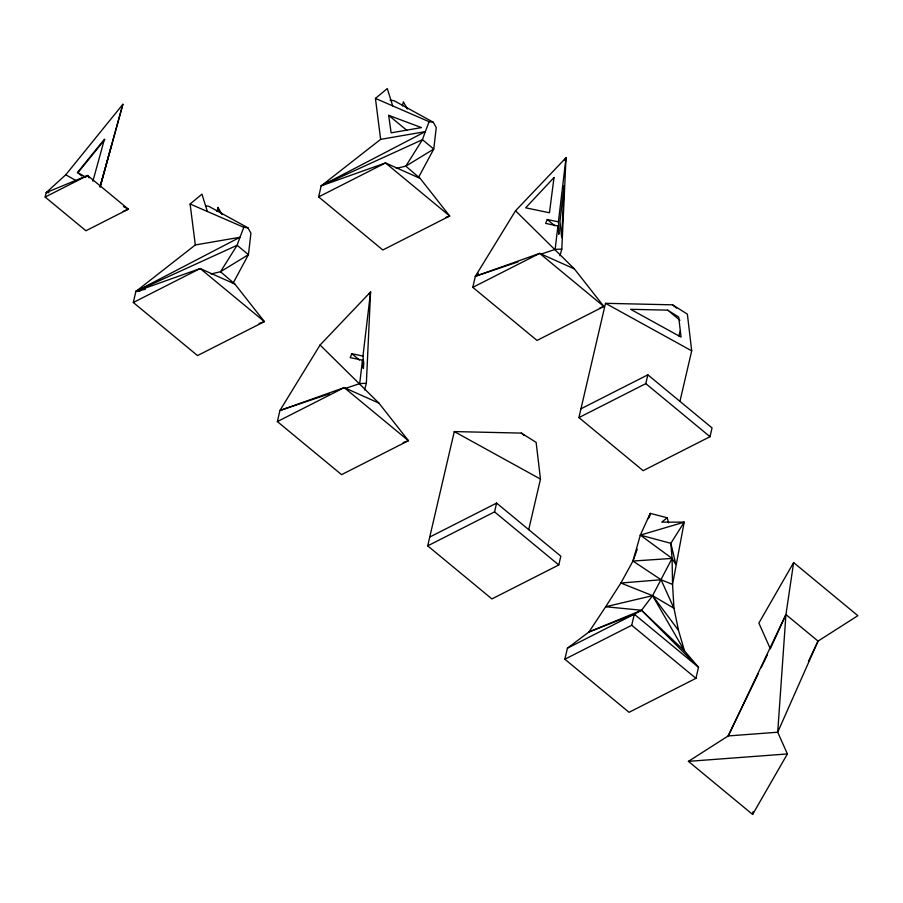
<?xml version="1.0" encoding="UTF-8"?>
<svg xmlns="http://www.w3.org/2000/svg" width="903" height="903" viewBox="0 0 903 903"><rect width="100%" height="100%" fill="white"/><g stroke="black" fill="none" stroke-linecap="round" stroke-linejoin="round"><path stroke-width="1.35" d="M364.519 389.972L366.37 383.278L370.58 291.962L320.068 345.014L279.919 410.515L277.356 421.577L341.571 474.651L408.438 440.687L378.899 403.099L320.068 345.014M559.962 255.752L561.813 249.059L566.023 157.743L515.511 210.794L475.362 276.295L472.8 287.346L537.014 340.431L603.881 306.467L574.342 268.868L515.511 210.794M808.433 661.335L818.05 641.107L785.937 614.571L777.709 732.22L787.393 753.937L752.628 814.45L688.413 761.364L728.213 735.934L777.709 732.22L818.05 641.107L857.85 615.677L793.635 562.592L758.87 623.093L770.315 648.76L785.937 614.571L793.635 562.592M345.059 388.538L359.687 383.606L362.475 360.184L350.183 357.622L351.82 353.739L362.961 356.053L363.774 363.616L363.367 368.526L362.475 360.184M362.961 356.053L370.58 291.962L368.977 294.265M540.502 254.319L555.131 249.386L557.919 225.964L545.626 223.402L547.263 219.519L558.404 221.833L559.217 229.396L558.81 234.306L557.919 225.964M558.404 221.833L566.023 157.743L564.409 160.045M752.628 814.45L753.034 811.707M649.313 517.464L650.25 513.378L667.227 517.769L668.559 522.814M48.931 192.644L46.188 192.61L87.602 175.487L128.373 209.191L85.92 230.75L45.15 197.057L46.188 192.61L65.772 174.776L122.876 104.285L100.267 186.549M210.952 273.97L220.513 271.747L234.848 284.027L264.387 321.615L197.52 355.579L133.305 302.505L135.879 291.443L195.319 244.95L239.995 237.263L243.799 227.308L247.93 227.816L250.932 233.2L248.438 254.646L233.211 282.966M217.07 211.55L218.029 207.43L222.048 214.621M396.27 168.376L405.831 166.152L420.177 178.422L449.705 216.02L382.838 249.984L318.624 196.899L321.197 185.849L380.637 139.355L425.313 131.657L429.117 121.702L433.248 122.21L436.251 127.605L433.767 149.051L418.529 177.372M402.388 105.944L403.348 101.825L407.366 109.015M429.738 537.059L496.605 503.095L560.819 556.18L558.776 564.962L491.909 598.926L427.695 545.852L454.288 431.578L521.347 433.09L536.134 442.368L540.479 479.098L528.718 529.632M427.695 545.852L494.562 511.888L496.605 503.095M580.968 408.799L647.835 374.835L712.049 427.92L710.006 436.702L643.139 470.666L578.925 417.592L605.507 303.318L672.566 304.83L687.364 314.109L691.698 350.838L679.936 401.372M567.434 648.173L634.301 614.209L698.516 667.294L641.536 610.247L634.301 614.209L588.97 631.965L605.665 606.748L641.536 610.247L684.542 650.984L698.516 667.294L695.942 678.345L629.075 712.309L564.86 659.224L567.434 648.173L588.97 631.965L641.536 610.247L652.576 595.664L672.069 558.415L670.85 543.324L684.203 522.148L661.752 522.137L667.227 517.769M578.925 417.592L645.792 383.628L647.835 374.835M564.86 659.224L631.728 625.26L634.301 614.209M92.896 181.187L104.421 139.265L77.523 172.473L81.834 176.029M100.064 187.113L111.588 145.191M100.086 186.56L122.876 104.285M637.27 549.126L632.947 561.045L661.064 579.749L673.965 608.261L672.554 584.41L661.064 579.749L620.869 583.033L652.576 595.664L684.542 650.984L678.503 630.373L673.965 608.261L652.576 595.664L605.665 606.748L620.869 583.033L632.947 561.045L640.317 535.129L650.25 513.378L648.32 518.672M678.774 335.86L680.456 330.633M785.937 614.571L728.213 735.934L758.114 674.033M761.161 667.712L767.268 655.081M77.974 172.631L104.872 139.423M517.904 261.938L475.362 276.295L478.353 273.383M195.319 244.95L190.104 203.999L201.967 194.156L207.363 211.494M380.637 139.355L375.434 98.404L387.297 88.55L392.681 105.888M321.197 185.849L425.313 131.657L422.435 139.683L405.831 166.152L433.767 149.051L422.435 139.683L321.197 185.849L385.491 162.935L420.177 178.422M145.428 289.22L135.879 291.443L239.995 237.263L237.105 245.277L220.513 271.747L248.438 254.646L237.105 245.277L135.879 291.443L140.055 291.127M45.15 197.057L87.602 175.487L89.047 177.857M318.624 196.899L385.491 162.935L449.705 216.02L445.766 217.42M133.305 302.505L200.173 268.541L234.848 284.027M472.8 287.346L539.667 253.382L574.342 268.868M277.356 421.577L344.224 387.613L378.899 403.099M123.203 211.336L128.373 209.191L123.587 206.652M135.879 291.443L200.173 268.541L264.387 321.615L259.138 323.488M475.362 276.295L539.667 253.382L603.881 306.467L599.942 307.867M403.189 442.56L408.438 440.687L344.224 387.613L279.919 410.515L329.11 393.922M640.317 535.129L684.203 522.148L672.554 584.41L672.069 558.415L640.317 535.129L670.85 543.324L675.85 564.499L672.069 558.415L632.947 561.045M688.413 761.364L787.393 753.937M555.131 249.386L561.813 249.059M359.687 383.606L366.37 383.278M667.689 310.147L630.633 309.311L681.054 337.101L678.684 317.043L667.689 310.147L679.925 320.26M390.051 100.199L394.035 100.684L433.248 122.21M206.065 205.952L208.717 206.279L247.93 227.816M388.662 115.336L421.464 127.605L391.123 132.831L388.662 115.336L406.79 130.325M375.434 98.404L429.117 121.702M190.104 203.999L243.799 227.308M605.507 303.318L691.698 350.838M454.288 431.578L540.479 479.098M77.523 172.473L85.796 177.157M65.772 174.776L76.653 180.95M672.566 304.83L676.539 308.115M547.263 219.519L554.871 225.806M645.792 383.628L710.006 436.702M521.347 433.09L524.316 435.551M351.82 353.739L359.428 360.026M494.562 511.888L558.776 564.962M631.728 625.26L695.942 678.345M652.576 595.664L678.503 630.373M218.029 207.43L218.515 210.139M564.127 185.916L561.7 237.602L559.962 221.449L564.127 185.916M554.013 177.552L549.442 212.758L525.659 207.814L554.013 177.552"/></g></svg>
